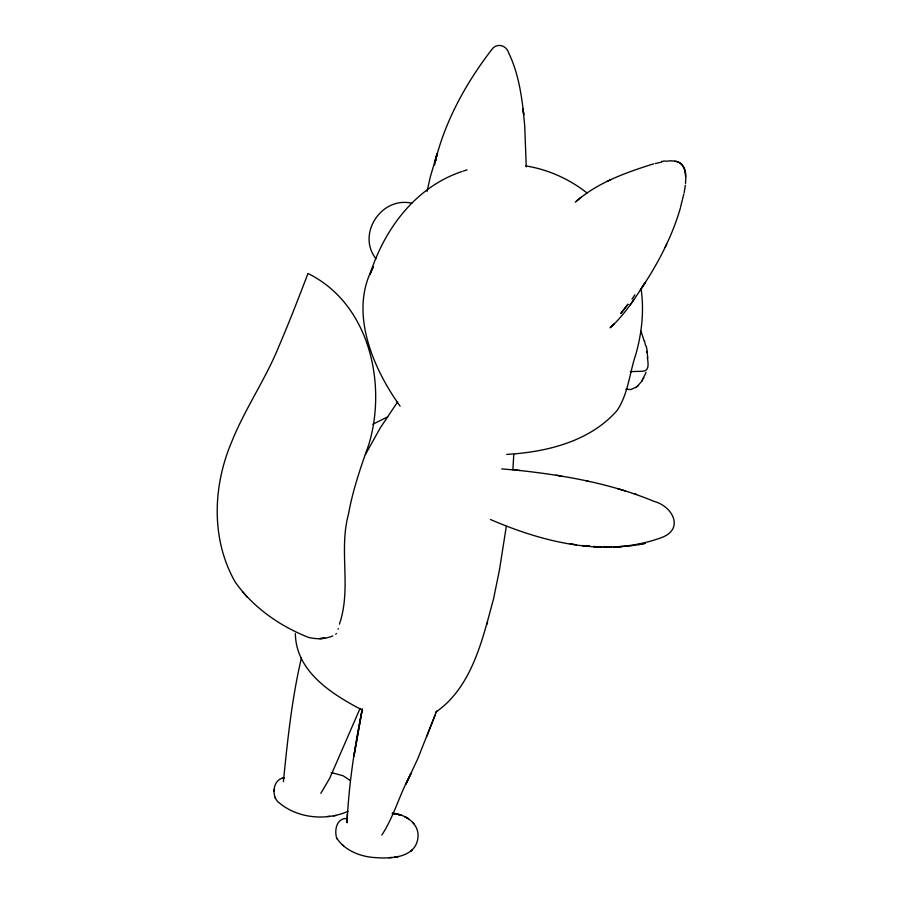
<?xml version="1.0" encoding="UTF-8"?>
<svg xmlns="http://www.w3.org/2000/svg" width="903" height="903" viewBox="0 0 903 903"><rect width="100%" height="100%" fill="white"/><g stroke="black" fill="none" stroke-linecap="round" stroke-linejoin="round"><path stroke-width="1.35" d="M362.295 709.024L353.976 756.037L362.284 709.103C354.642 746.51 348.739 784.515 347.091 822.678M347.091 822.531L347.26 814.066M283.373 781.659C287.572 740.257 291.861 698.561 301.421 657.948M512.881 469.831L513.784 454.435M685.479 183.546C685.975 176.909 686.698 168.5 680.997 163.793M685.332 185.307L684.147 192.836M506.301 526.46L499.415 570.165L493.546 598.847C482.518 639.245 472.179 687.07 435.528 712.343M427.063 191.413L430.347 176.796L437.21 153.408L435.381 160.813C445.439 120.28 466.388 82.455 491.763 49.586C496.503 42.588 506.346 45.015 508.615 52.78C517.95 72.059 521.437 93.607 523.717 114.715L523.085 109.071L524.722 125.788L526.257 166.874M683.808 194.111L680.501 207.284M435.257 161.964L436.725 155.102L434.625 164.978M339.393 624.165C351.752 588.395 338.591 550.593 348.423 514.394C352.723 490.487 360.545 467.472 368.774 444.682C387.263 383.572 369.169 303.453 307.968 273.507C298.622 297.967 289.186 322.405 278.835 346.47C265.459 379.486 244.848 408.924 231.642 441.996C212.803 486.333 210.884 539.136 235.085 581.848C252.806 607.245 279.693 626.016 308.228 637.281C316.276 639.482 325.103 639.166 332.846 635.915M487.044 624.097L487.609 621.896M436.465 156.14L435.065 161.287L437.21 153.408M680.354 208.13C671.866 237.455 657.373 264.726 640.362 289.953L645.306 282.357C634.888 298.419 624.504 314.933 610.101 327.8L613.95 324.064L612.381 325.588M338.106 629.199L338.298 628.578M646.085 372.296L641.841 381.156L637.416 386.247M381.822 835.061C394.374 815.883 399.927 793.195 411.158 773.261L405.887 784.143L417.773 758.723L436.634 711.135M426.893 736.137L435.235 714.837M360.083 708.392L329.764 778.172L320.836 793.319M666.64 244.182L665.15 247.309M365.422 454.536L380.084 428.214L397.625 401.903M641.841 381.156L642.372 380.242M643.218 378.763L643.771 377.804M346.492 818.502C336.571 818.163 334.245 830.512 336.672 837.973C344.754 850.716 360.986 856.936 375.659 857.624C390.988 858.843 415.38 857.805 417.886 838.108C419.951 823.739 405.165 813.942 392.308 813.332L394.724 813.716L392.308 813.332M631.998 299.119L634.911 294.807M629.91 305.293L634.177 299.153M336.424 633.511L335.713 634.245M410.775 851.269L412.208 849.983M575.267 202.204C597.425 182.553 625.914 172.529 653.749 163.827M580.223 198.005L580.979 197.385L576.464 201.098M625.914 389.148L630.802 389.565L636.457 387.026M635.836 387.522L638.116 385.683M347.903 811.345C326.333 820.929 298.283 818.479 279.704 803.264C270.787 797.53 272.469 778.488 284.355 777.934M372.871 424.252L387.635 416.87M607.301 181.3L610.259 179.923M461.918 171.547C415.504 187.034 384.193 229.215 369.937 274.535L373.368 266.791C348.411 311.479 372.871 368.311 400.108 406.169M463.126 171.085L467.099 169.888M655.341 163.567L661.572 162.088M490.453 519.518C543.346 542.297 605.766 558.201 661.707 537.522C684.643 528.853 672.453 506.233 654.19 501.436C610.089 483.071 562.321 474.978 515.037 469.978M638.24 544.802L645.476 543.301L630.452 545.92L613.826 547.037L622.257 546.665M282.086 778.352L283.44 778.081L282.628 778.239M333.467 815.917L335.758 815.544M665.669 161.242L670.703 160.836M388.832 857.681L392.32 857.399M327.496 816.47L329.99 816.278M324.956 638.218L319.459 638.613L324.019 638.286M506.707 454.401C546.484 452.155 590.065 441.511 617.133 410.425C628.296 393.697 629.538 372.837 635.893 354.123C641.807 333.094 644.234 310.858 641.119 289.152M611.658 547.071L603.294 547.004L609.39 547.049M630.26 371.754C643.704 370.365 650.397 374.993 647.338 357.554M501.696 468.894L520.196 470.508M411.791 203.265C381.574 196.075 356.471 234.08 375.941 258.721M332.191 772.787L343.163 775.79L350.353 780.564M331.187 772.652L332.564 772.833M576.43 544.78L570.086 543.798L572.479 544.17M525.885 165.926C548.121 169.504 569.319 178.997 586.984 192.949M556.056 475.159L561.711 476.152L560.131 475.87M397.67 814.303L396.643 814.054L400.334 814.991L395.243 813.784L396.225 813.998M586.645 480.96L588.564 481.401M617.629 488.692L625.237 490.871M634.786 493.862L636.581 494.483M362.6 710.243C332.406 694.452 295.857 671.934 295.36 633.522M405.876 817.215L404.781 816.662L408.641 818.84L406.79 817.689M679.801 162.833L678.796 162.314A24.934 18.76 -83 0 0 674.846 161.208M680.117 163.025L679.18 162.54A19.042 14.313 -83.5 0 0 678.142 162.066A23.433 17.62 -83.5 0 0 675.839 161.321M679.824 162.924L680.715 163.443M680.128 163.127L681.009 163.669M342.316 844.79L343.546 845.75M680.715 163.567L682.081 164.662M413.935 823.784L412.694 822.317M242.433 591.578L247.399 597.425M682.036 164.82L684.316 168.872L685.4 174.392A28.162 21.345 -82.7 0 1 685.58 176.559M275.031 797.451L275.505 798.5M336.672 837.973L337.158 839.068M641.006 331.187L644.099 340.803M646.469 351.414L646.571 352.023M661.583 161.49A112.661 82.647 -72.6 0 1 664.777 160.96M671.516 160.915A40.161 30.217 -83.8 0 1 674.846 161.174M644.437 340.973A52.205 17.891 67.1 0 1 645.6 345.691M646.255 346.199A53.977 17.552 67.6 0 1 647.417 352.328M647.056 352.52A53.864 16.446 68.3 0 1 647.79 358.096M274.286 790.486L274.219 791.378L274.422 789.211L274.286 790.486M627.912 304.288L620.801 313.51L627.912 304.288M277.842 780.429L277.842 780.429M279.366 779.3L279.366 779.3M398.212 856.541L394.78 857.105L398.212 856.541M601.184 546.936L593.237 546.529L601.184 546.936M589.467 546.236L582.537 545.547L589.467 546.236M401.53 815.364L399.205 814.675L401.53 815.364"/></g></svg>
